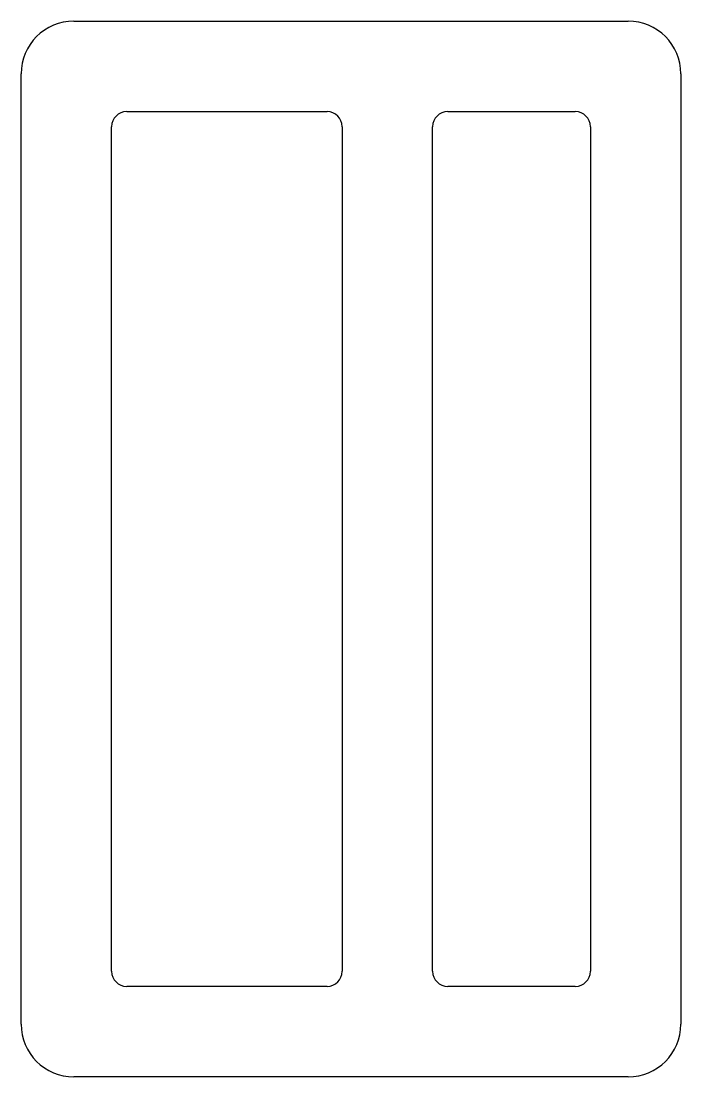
# Model space of a CAD drawing. Extents: x 1889.7 to 1933.5, y 1430.8 to 1500.8.
import ezdxf

# ---------------------------------------------------------------- set-up
doc = ezdxf.new("R2010")
doc.units = 0
doc.layers.get('0').update_dxf_attribs({"linetype": 'CONTINUOUS'})

msp = doc.modelspace()

# ---------------------------------------------------------------- linework, layer by layer
for p, q in [((1893.245, 1500.77), (1929.995, 1500.77)), ((1889.745, 1434.27), (1889.745, 1497.27)), ((1933.495, 1497.27), (1933.495, 1434.27)), ((1896.745, 1494.77), (1910.035, 1494.77)), ((1918.035, 1494.77), (1926.495, 1494.77)), ((1895.745, 1437.77), (1895.745, 1493.77)), ((1911.035, 1493.77), (1911.035, 1437.77)), ((1917.035, 1437.77), (1917.035, 1493.77)), ((1927.495, 1493.77), (1927.495, 1437.77)), ((1910.035, 1436.77), (1896.745, 1436.77)), ((1926.495, 1436.77), (1918.035, 1436.77)), ((1929.995, 1430.77), (1893.245, 1430.77))]:
    msp.add_line(p, q)
for centre, radius, start, end in [((1893.245, 1497.27), 3.5, 90, 180), ((1929.995, 1497.27), 3.5, 360, 90), ((1896.745, 1493.77), 1, 90, 179.99999), ((1910.035, 1493.77), 1, 0, 90), ((1918.035, 1493.77), 1, 90, 179.99999), ((1926.495, 1493.77), 1, 0, 90), ((1896.745, 1437.77), 1, 180, 270), ((1910.035, 1437.77), 1, 270, 0), ((1918.035, 1437.77), 1, 180, 270), ((1926.495, 1437.77), 1, 270, 360), ((1893.245, 1434.27), 3.5, 180, 270), ((1929.995, 1434.27), 3.5, 270, 0)]:
    msp.add_arc(centre, radius, start, end)

doc.saveas('drawing.dxf')
